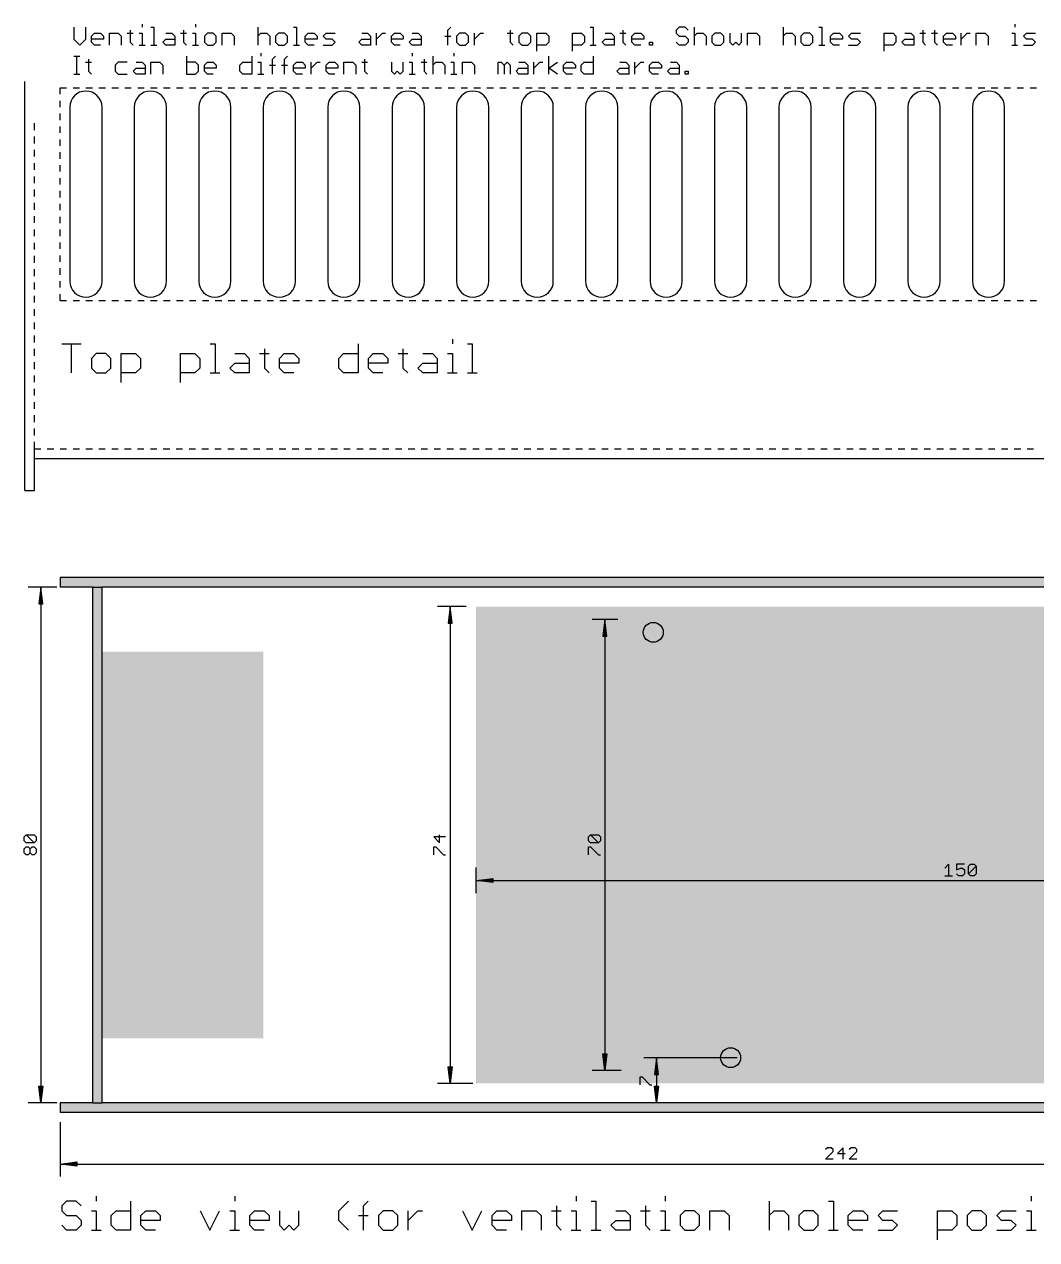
# Model space of a CAD drawing. Extents: x -7 to 596, y -21 to 445.
# Drawn here: x 300.4 to 457.5, y -21.2 to 167.4 of the extents above; entities that cross this region are included whole.
import ezdxf

# ---------------------------------------------------------------- set-up
doc = ezdxf.new("R2010")
doc.units = 0
for name, color, linetype in [('113', 4, 'CONTINUOUS'), ('114', 253, 'CONTINUOUS'), ('115', 82, 'CONTINUOUS'), ('117', 253, 'CONTINUOUS'), ('20', 7, 'CONTINUOUS'), ('47', 2, 'CONTINUOUS')]:
    doc.layers.add(name, color=color, linetype=linetype)

# ---------------------------------------------------------------- blocks, each defined once
blk = doc.blocks.new('RECT')
blk.add_solid([(-0.5, -0.5), (0.5, -0.5), (-0.5, 0.5), (0.5, 0.5)])

msp = doc.modelspace()

# ---------------------------------------------------------------- linework, layer by layer
at = {"layer": '113'}
for p, q in [((308.1143, 166.8881), (308.1143, 165.0389)), ((309.9635, 165.0389), (309.9635, 166.8881)), ((316.8637, 166.4258), (316.8637, 164.5766)), ((318.7052, 167.3504), (318.7052, 166.8881)), ((320.0845, 166.8881), (320.5468, 166.8881)), ((320.5468, 166.8881), (320.5468, 164.1143)), ((325.1507, 166.4258), (325.1507, 164.5766)), ((326.9923, 167.3504), (326.9923, 166.8881)), ((336.6587, 166.8881), (336.6587, 164.1143)), ((342.1834, 166.8881), (342.6457, 166.8881)), ((342.6457, 166.8881), (342.6457, 164.1143)), ((366.1257, 166.4258), (366.588, 166.8881)), ((366.1257, 164.1143), (366.1257, 166.4258)), ((375.794, 166.4258), (375.794, 164.5766)), ((388.2227, 166.8881), (388.685, 166.8881)), ((388.685, 166.8881), (388.685, 164.1143)), ((393.2889, 166.4258), (393.2889, 164.5766)), ((402.0364, 166.8881), (401.5741, 166.4258)), ((401.5741, 166.4258), (401.5741, 165.9635)), ((402.961, 166.8881), (402.0364, 166.8881)), ((403.4233, 166.4258), (402.961, 166.8881)), ((404.3365, 166.8881), (404.3365, 164.1143)), ((418.1483, 166.8881), (418.1483, 164.1143)), ((423.673, 166.8881), (424.1353, 166.8881)), ((424.1353, 166.8881), (424.1353, 164.1143)), ((439.7887, 166.4258), (439.7887, 164.5766)), ((441.6302, 166.4258), (441.6302, 164.5766)), ((454.0608, 167.3504), (454.0608, 166.8881)), ((308.1143, 165.0389), (309.0389, 164.1143)), ((309.0389, 164.1143), (309.9635, 165.0389)), ((310.8767, 165.5012), (311.339, 165.9635)), ((310.8767, 164.5766), (310.8767, 165.5012)), ((312.7258, 165.0389), (310.8767, 165.0389)), ((311.339, 164.1143), (310.8767, 164.5766)), ((311.339, 165.9635), (312.2635, 165.9635)), ((312.2635, 164.1143), (311.339, 164.1143)), ((312.2635, 165.9635), (312.7258, 165.5012)), ((312.7258, 165.5012), (312.7258, 165.0389)), ((313.639, 164.1143), (313.639, 165.9635)), ((313.639, 165.9635), (315.0259, 165.9635)), ((315.0259, 165.9635), (315.4882, 165.5012)), ((315.4882, 165.5012), (315.4882, 164.1143)), ((316.4014, 165.9635), (317.326, 165.9635)), ((316.8637, 164.5766), (317.326, 164.1143)), ((318.243, 165.9635), (318.7052, 165.9635)), ((318.243, 164.1143), (319.1675, 164.1143)), ((318.7052, 165.9635), (318.7052, 164.1143)), ((320.0845, 164.1143), (321.0091, 164.1143)), ((321.9261, 164.5766), (322.3884, 165.0389)), ((322.3884, 164.1143), (321.9261, 164.5766)), ((322.3884, 165.9635), (323.313, 165.9635)), ((322.3884, 165.0389), (323.7753, 165.0389)), ((323.7753, 164.1143), (322.3884, 164.1143)), ((323.313, 165.9635), (323.7753, 165.5012)), ((323.7753, 165.5012), (323.7753, 164.1143)), ((324.6885, 165.9635), (325.613, 165.9635)), ((325.1507, 164.5766), (325.613, 164.1143)), ((326.53, 165.9635), (326.9923, 165.9635)), ((326.53, 164.1143), (327.4546, 164.1143)), ((326.9923, 165.9635), (326.9923, 164.1143)), ((328.8339, 165.9635), (328.3716, 165.5012)), ((328.3716, 165.5012), (328.3716, 164.5766)), ((328.3716, 164.5766), (328.8339, 164.1143)), ((329.7585, 165.9635), (328.8339, 165.9635)), ((328.8339, 164.1143), (329.7585, 164.1143)), ((330.2208, 165.5012), (329.7585, 165.9635)), ((329.7585, 164.1143), (330.2208, 164.5766)), ((330.2208, 164.5766), (330.2208, 165.5012)), ((331.134, 164.1143), (331.134, 165.9635)), ((331.134, 165.9635), (332.5208, 165.9635)), ((332.5208, 165.9635), (332.9831, 165.5012)), ((332.9831, 165.5012), (332.9831, 164.1143)), ((336.6587, 165.5012), (337.121, 165.9635)), ((337.121, 165.9635), (338.0456, 165.9635)), ((338.0456, 165.9635), (338.5079, 165.5012)), ((338.5079, 165.5012), (338.5079, 164.1143)), ((339.8833, 165.9635), (339.421, 165.5012)), ((339.421, 165.5012), (339.421, 164.5766)), ((339.421, 164.5766), (339.8833, 164.1143)), ((340.8079, 165.9635), (339.8833, 165.9635)), ((339.8833, 164.1143), (340.8079, 164.1143)), ((341.2702, 165.5012), (340.8079, 165.9635)), ((340.8079, 164.1143), (341.2702, 164.5766)), ((341.2702, 164.5766), (341.2702, 165.5012)), ((342.1834, 164.1143), (343.108, 164.1143)), ((344.025, 165.5012), (344.4873, 165.9635)), ((344.025, 164.5766), (344.025, 165.5012)), ((345.8741, 165.0389), (344.025, 165.0389)), ((344.4873, 164.1143), (344.025, 164.5766)), ((344.4873, 165.9635), (345.4119, 165.9635)), ((345.4119, 164.1143), (344.4873, 164.1143)), ((345.4119, 165.9635), (345.8741, 165.5012)), ((345.8741, 165.5012), (345.8741, 165.0389)), ((346.7873, 165.5012), (347.2496, 165.9635)), ((347.2496, 165.0389), (346.7873, 165.5012)), ((346.7873, 164.1143), (348.1742, 164.1143)), ((347.2496, 165.9635), (348.6365, 165.9635)), ((348.1742, 165.0389), (347.2496, 165.0389)), ((348.6365, 164.5766), (348.1742, 165.0389)), ((348.1742, 164.1143), (348.6365, 164.5766)), ((352.312, 164.5766), (352.7743, 165.0389)), ((352.7743, 164.1143), (352.312, 164.5766)), ((352.7743, 165.9635), (353.6989, 165.9635)), ((352.7743, 165.0389), (354.1612, 165.0389)), ((354.1612, 164.1143), (352.7743, 164.1143)), ((353.6989, 165.9635), (354.1612, 165.5012)), ((354.1612, 165.5012), (354.1612, 164.1143)), ((355.0744, 164.1143), (355.0744, 165.9635)), ((355.0744, 165.0389), (355.999, 165.9635)), ((355.999, 165.9635), (356.4613, 165.9635)), ((357.3764, 165.5012), (357.8387, 165.9635)), ((357.3764, 164.5766), (357.3764, 165.5012)), ((359.2255, 165.0389), (357.3764, 165.0389)), ((357.8387, 164.1143), (357.3764, 164.5766)), ((357.8387, 165.9635), (358.7633, 165.9635)), ((358.7633, 164.1143), (357.8387, 164.1143)), ((358.7633, 165.9635), (359.2255, 165.5012)), ((359.2255, 165.5012), (359.2255, 165.0389)), ((360.1387, 164.5766), (360.601, 165.0389)), ((360.601, 164.1143), (360.1387, 164.5766)), ((360.601, 165.9635), (361.5256, 165.9635)), ((360.601, 165.0389), (361.9879, 165.0389)), ((361.9879, 164.1143), (360.601, 164.1143)), ((361.5256, 165.9635), (361.9879, 165.5012)), ((361.9879, 165.5012), (361.9879, 164.1143)), ((365.6634, 165.5012), (366.588, 165.5012)), ((367.9673, 165.9635), (367.505, 165.5012)), ((367.505, 165.5012), (367.505, 164.5766)), ((367.505, 164.5766), (367.9673, 164.1143)), ((368.8919, 165.9635), (367.9673, 165.9635)), ((367.9673, 164.1143), (368.8919, 164.1143)), ((369.3542, 165.5012), (368.8919, 165.9635)), ((368.8919, 164.1143), (369.3542, 164.5766)), ((369.3542, 164.5766), (369.3542, 165.5012)), ((370.2674, 164.1143), (370.2674, 165.9635)), ((370.2674, 165.0389), (371.192, 165.9635)), ((371.192, 165.9635), (371.6543, 165.9635)), ((375.3317, 165.9635), (376.2563, 165.9635)), ((375.794, 164.5766), (376.2563, 164.1143)), ((377.6356, 165.9635), (377.1733, 165.5012)), ((377.1733, 165.5012), (377.1733, 164.5766)), ((377.1733, 164.5766), (377.6356, 164.1143)), ((378.5602, 165.9635), (377.6356, 165.9635)), ((377.6356, 164.1143), (378.5602, 164.1143)), ((379.0225, 165.5012), (378.5602, 165.9635)), ((378.5602, 164.1143), (379.0225, 164.5766)), ((379.0225, 164.5766), (379.0225, 165.5012)), ((379.9356, 163.1897), (379.9356, 165.9635)), ((379.9356, 165.9635), (381.3225, 165.9635)), ((381.3225, 164.1143), (379.9356, 164.1143)), ((381.3225, 165.9635), (381.7848, 165.5012)), ((381.7848, 164.5766), (381.3225, 164.1143)), ((381.7848, 165.5012), (381.7848, 164.5766)), ((385.4604, 163.1897), (385.4604, 165.9635)), ((385.4604, 165.9635), (386.8472, 165.9635)), ((386.8472, 164.1143), (385.4604, 164.1143)), ((386.8472, 165.9635), (387.3095, 165.5012)), ((387.3095, 164.5766), (386.8472, 164.1143)), ((387.3095, 165.5012), (387.3095, 164.5766)), ((388.2227, 164.1143), (389.1473, 164.1143)), ((390.0643, 164.5766), (390.5266, 165.0389)), ((390.5266, 164.1143), (390.0643, 164.5766)), ((390.5266, 165.9635), (391.4512, 165.9635)), ((390.5266, 165.0389), (391.9135, 165.0389)), ((391.9135, 164.1143), (390.5266, 164.1143)), ((391.4512, 165.9635), (391.9135, 165.5012)), ((391.9135, 165.5012), (391.9135, 164.1143)), ((392.8266, 165.9635), (393.7512, 165.9635)), ((393.2889, 164.5766), (393.7512, 164.1143)), ((394.6682, 165.5012), (395.1305, 165.9635)), ((394.6682, 164.5766), (394.6682, 165.5012)), ((396.5174, 165.0389), (394.6682, 165.0389)), ((395.1305, 164.1143), (394.6682, 164.5766)), ((395.1305, 165.9635), (396.0551, 165.9635)), ((396.0551, 164.1143), (395.1305, 164.1143)), ((396.0551, 165.9635), (396.5174, 165.5012)), ((396.5174, 165.5012), (396.5174, 165.0389)), ((397.4306, 164.1143), (397.4306, 164.5766)), ((397.4306, 164.5766), (397.8929, 164.5766)), ((397.8929, 164.1143), (397.4306, 164.1143)), ((397.8929, 164.5766), (397.8929, 164.1143)), ((401.5741, 165.9635), (402.0364, 165.5012)), ((402.0364, 164.1143), (401.5741, 164.5766)), ((402.0364, 165.5012), (402.961, 165.5012)), ((402.961, 164.1143), (402.0364, 164.1143)), ((402.961, 165.5012), (403.4233, 165.0389)), ((403.4233, 164.5766), (402.961, 164.1143)), ((403.4233, 165.0389), (403.4233, 164.5766)), ((404.3365, 165.5012), (404.7988, 165.9635)), ((404.7988, 165.9635), (405.7234, 165.9635)), ((405.7234, 165.9635), (406.1857, 165.5012)), ((406.1857, 165.5012), (406.1857, 164.1143)), ((407.5611, 165.9635), (407.0988, 165.5012)), ((407.0988, 165.5012), (407.0988, 164.5766)), ((407.0988, 164.5766), (407.5611, 164.1143)), ((408.4857, 165.9635), (407.5611, 165.9635)), ((407.5611, 164.1143), (408.4857, 164.1143)), ((408.948, 165.5012), (408.4857, 165.9635)), ((408.4857, 164.1143), (408.948, 164.5766)), ((408.948, 164.5766), (408.948, 165.5012)), ((409.8612, 165.9635), (409.8612, 164.5766)), ((409.8612, 164.5766), (410.3235, 164.1143)), ((410.3235, 164.1143), (410.7858, 164.5766)), ((410.7858, 164.5766), (411.2481, 164.1143)), ((411.2481, 164.1143), (411.7104, 164.5766)), ((411.7104, 164.5766), (411.7104, 165.9635)), ((412.6236, 164.1143), (412.6236, 165.9635)), ((412.6236, 165.9635), (414.0104, 165.9635)), ((414.0104, 165.9635), (414.4727, 165.5012)), ((414.4727, 165.5012), (414.4727, 164.1143)), ((418.1483, 165.5012), (418.6106, 165.9635)), ((418.6106, 165.9635), (419.5352, 165.9635)), ((419.5352, 165.9635), (419.9974, 165.5012)), ((419.9974, 165.5012), (419.9974, 164.1143)), ((421.3729, 165.9635), (420.9106, 165.5012)), ((420.9106, 165.5012), (420.9106, 164.5766)), ((420.9106, 164.5766), (421.3729, 164.1143)), ((422.2975, 165.9635), (421.3729, 165.9635)), ((421.3729, 164.1143), (422.2975, 164.1143)), ((422.7598, 165.5012), (422.2975, 165.9635)), ((422.2975, 164.1143), (422.7598, 164.5766)), ((422.7598, 164.5766), (422.7598, 165.5012)), ((423.673, 164.1143), (424.5976, 164.1143)), ((425.5146, 165.5012), (425.9769, 165.9635)), ((425.5146, 164.5766), (425.5146, 165.5012)), ((427.3637, 165.0389), (425.5146, 165.0389)), ((425.9769, 164.1143), (425.5146, 164.5766)), ((425.9769, 165.9635), (426.9014, 165.9635)), ((426.9014, 164.1143), (425.9769, 164.1143)), ((426.9014, 165.9635), (427.3637, 165.5012)), ((427.3637, 165.5012), (427.3637, 165.0389)), ((428.2769, 165.5012), (428.7392, 165.9635)), ((428.7392, 165.0389), (428.2769, 165.5012)), ((428.2769, 164.1143), (429.6638, 164.1143)), ((428.7392, 165.9635), (430.1261, 165.9635)), ((429.6638, 165.0389), (428.7392, 165.0389)), ((430.1261, 164.5766), (429.6638, 165.0389)), ((429.6638, 164.1143), (430.1261, 164.5766)), ((433.8016, 163.1897), (433.8016, 165.9635)), ((433.8016, 165.9635), (435.1885, 165.9635)), ((435.1885, 164.1143), (433.8016, 164.1143)), ((435.1885, 165.9635), (435.6508, 165.5012)), ((435.6508, 164.5766), (435.1885, 164.1143)), ((435.6508, 165.5012), (435.6508, 164.5766)), ((436.564, 164.5766), (437.0263, 165.0389)), ((437.0263, 164.1143), (436.564, 164.5766)), ((437.0263, 165.9635), (437.9509, 165.9635)), ((437.0263, 165.0389), (438.4132, 165.0389)), ((438.4132, 164.1143), (437.0263, 164.1143)), ((437.9509, 165.9635), (438.4132, 165.5012)), ((438.4132, 165.5012), (438.4132, 164.1143)), ((439.3264, 165.9635), (440.2509, 165.9635)), ((439.7887, 164.5766), (440.2509, 164.1143)), ((441.1679, 165.9635), (442.0925, 165.9635)), ((441.6302, 164.5766), (442.0925, 164.1143)), ((443.0095, 165.5012), (443.4718, 165.9635)), ((443.0095, 164.5766), (443.0095, 165.5012)), ((444.8587, 165.0389), (443.0095, 165.0389)), ((443.4718, 164.1143), (443.0095, 164.5766)), ((443.4718, 165.9635), (444.3964, 165.9635)), ((444.3964, 164.1143), (443.4718, 164.1143)), ((444.3964, 165.9635), (444.8587, 165.5012)), ((444.8587, 165.5012), (444.8587, 165.0389)), ((445.7719, 164.1143), (445.7719, 165.9635)), ((445.7719, 165.0389), (446.6964, 165.9635)), ((446.6964, 165.9635), (447.1587, 165.9635)), ((448.0738, 164.1143), (448.0738, 165.9635)), ((448.0738, 165.9635), (449.4607, 165.9635)), ((449.4607, 165.9635), (449.923, 165.5012)), ((449.923, 165.5012), (449.923, 164.1143)), ((453.5985, 165.9635), (454.0608, 165.9635)), ((453.5985, 164.1143), (454.5231, 164.1143)), ((454.0608, 165.9635), (454.0608, 164.1143)), ((455.4401, 165.5012), (455.9024, 165.9635)), ((455.9024, 165.0389), (455.4401, 165.5012)), ((455.4401, 164.1143), (456.827, 164.1143)), ((455.9024, 165.9635), (457.2893, 165.9635)), ((456.827, 165.0389), (455.9024, 165.0389)), ((457.2893, 164.5766), (456.827, 165.0389)), ((456.827, 164.1143), (457.2893, 164.5766)), ((308.1143, 162.3881), (309.0389, 162.3881)), ((308.5766, 159.6143), (308.5766, 162.3881)), ((325.6092, 162.3881), (325.6092, 159.6143)), ((335.7455, 162.3881), (335.7455, 159.6143)), ((337.121, 162.8504), (337.121, 162.3881)), ((338.9625, 161.9258), (339.4248, 162.3881)), ((340.8041, 161.9258), (341.2664, 162.3881)), ((360.601, 162.8504), (360.601, 162.3881)), ((363.8219, 162.3881), (363.8219, 159.6143)), ((367.0465, 162.8504), (367.0465, 162.3881)), ((381.7772, 159.6143), (381.7772, 162.3881)), ((388.6907, 162.3881), (388.6907, 159.6143)), ((309.9559, 161.4635), (310.8805, 161.4635)), ((310.4182, 161.9258), (310.4182, 160.0766)), ((315.0221, 161.4635), (314.5598, 161.0012)), ((314.5598, 161.0012), (314.5598, 160.0766)), ((316.409, 161.4635), (315.0221, 161.4635)), ((317.3222, 160.0766), (317.7845, 160.5389)), ((317.7845, 161.4635), (318.709, 161.4635)), ((317.7845, 160.5389), (319.1713, 160.5389)), ((318.709, 161.4635), (319.1713, 161.0012)), ((319.1713, 161.0012), (319.1713, 159.6143)), ((320.0845, 159.6143), (320.0845, 161.4635)), ((320.0845, 161.4635), (321.4714, 161.4635)), ((321.4714, 161.4635), (321.9337, 161.0012)), ((321.9337, 161.0012), (321.9337, 159.6143)), ((326.9961, 161.4635), (325.6092, 161.4635)), ((327.4584, 161.0012), (326.9961, 161.4635)), ((327.4584, 160.0766), (327.4584, 161.0012)), ((328.3716, 161.0012), (328.8339, 161.4635)), ((328.3716, 160.0766), (328.3716, 161.0012)), ((330.2208, 160.5389), (328.3716, 160.5389)), ((328.8339, 161.4635), (329.7585, 161.4635)), ((329.7585, 161.4635), (330.2208, 161.0012)), ((330.2208, 161.0012), (330.2208, 160.5389)), ((333.8963, 161.0012), (334.3586, 161.4635)), ((333.8963, 160.0766), (333.8963, 161.0012)), ((334.3586, 161.4635), (335.7455, 161.4635)), ((336.6587, 161.4635), (337.121, 161.4635)), ((337.121, 161.4635), (337.121, 159.6143)), ((338.5002, 161.0012), (339.4248, 161.0012)), ((338.9625, 159.6143), (338.9625, 161.9258)), ((340.3418, 161.0012), (341.2664, 161.0012)), ((340.8041, 159.6143), (340.8041, 161.9258)), ((342.1834, 161.0012), (342.6457, 161.4635)), ((342.1834, 160.0766), (342.1834, 161.0012)), ((344.0326, 160.5389), (342.1834, 160.5389)), ((342.6457, 161.4635), (343.5703, 161.4635)), ((343.5703, 161.4635), (344.0326, 161.0012)), ((344.0326, 161.0012), (344.0326, 160.5389)), ((344.9458, 159.6143), (344.9458, 161.4635)), ((344.9458, 160.5389), (345.8703, 161.4635)), ((345.8703, 161.4635), (346.3326, 161.4635)), ((347.2477, 161.0012), (347.71, 161.4635)), ((347.2477, 160.0766), (347.2477, 161.0012)), ((349.0969, 160.5389), (347.2477, 160.5389)), ((347.71, 161.4635), (348.6346, 161.4635)), ((348.6346, 161.4635), (349.0969, 161.0012)), ((349.0969, 161.0012), (349.0969, 160.5389)), ((350.0101, 159.6143), (350.0101, 161.4635)), ((350.0101, 161.4635), (351.397, 161.4635)), ((351.397, 161.4635), (351.8593, 161.0012)), ((351.8593, 161.0012), (351.8593, 159.6143)), ((352.7724, 161.4635), (353.697, 161.4635)), ((353.2347, 161.9258), (353.2347, 160.0766)), ((357.3764, 161.4635), (357.3764, 160.0766)), ((359.2255, 160.0766), (359.2255, 161.4635)), ((360.1387, 161.4635), (360.601, 161.4635)), ((360.601, 161.4635), (360.601, 159.6143)), ((361.9803, 161.4635), (362.9049, 161.4635)), ((362.4426, 161.9258), (362.4426, 160.0766)), ((363.8219, 161.0012), (364.2842, 161.4635)), ((364.2842, 161.4635), (365.2088, 161.4635)), ((365.2088, 161.4635), (365.6711, 161.0012)), ((365.6711, 161.0012), (365.6711, 159.6143)), ((366.5842, 161.4635), (367.0465, 161.4635)), ((367.0465, 161.4635), (367.0465, 159.6143)), ((368.4258, 159.6143), (368.4258, 161.4635)), ((368.4258, 161.4635), (369.8127, 161.4635)), ((369.8127, 161.4635), (370.275, 161.0012)), ((370.275, 161.0012), (370.275, 159.6143)), ((373.9505, 159.6143), (373.9505, 161.4635)), ((373.9505, 161.4635), (374.4128, 161.4635)), ((374.4128, 161.4635), (374.8751, 161.0012)), ((374.8751, 161.0012), (375.3374, 161.4635)), ((374.8751, 161.0012), (374.8751, 159.6143)), ((375.3374, 161.4635), (375.7997, 161.0012)), ((375.7997, 161.0012), (375.7997, 159.6143)), ((376.7129, 160.0766), (377.1752, 160.5389)), ((377.1752, 161.4635), (378.0998, 161.4635)), ((377.1752, 160.5389), (378.5621, 160.5389)), ((378.0998, 161.4635), (378.5621, 161.0012)), ((378.5621, 161.0012), (378.5621, 159.6143)), ((379.4752, 159.6143), (379.4752, 161.4635)), ((379.4752, 160.5389), (380.3998, 161.4635)), ((380.3998, 161.4635), (380.8621, 161.4635)), ((381.7772, 160.5389), (383.1641, 161.4635)), ((383.1641, 159.6143), (381.7772, 160.5389)), ((384.0792, 161.0012), (384.5415, 161.4635)), ((384.0792, 160.0766), (384.0792, 161.0012)), ((385.9284, 160.5389), (384.0792, 160.5389)), ((384.5415, 161.4635), (385.4661, 161.4635)), ((385.4661, 161.4635), (385.9284, 161.0012)), ((385.9284, 161.0012), (385.9284, 160.5389)), ((386.8415, 161.0012), (387.3038, 161.4635)), ((386.8415, 160.0766), (386.8415, 161.0012)), ((387.3038, 161.4635), (388.6907, 161.4635)), ((392.3663, 160.0766), (392.8285, 160.5389)), ((392.8285, 161.4635), (393.7531, 161.4635)), ((392.8285, 160.5389), (394.2154, 160.5389)), ((393.7531, 161.4635), (394.2154, 161.0012)), ((394.2154, 161.0012), (394.2154, 159.6143)), ((395.1286, 159.6143), (395.1286, 161.4635)), ((395.1286, 160.5389), (396.0532, 161.4635)), ((396.0532, 161.4635), (396.5155, 161.4635)), ((397.4306, 161.0012), (397.8929, 161.4635)), ((397.4306, 160.0766), (397.4306, 161.0012)), ((399.2798, 160.5389), (397.4306, 160.5389)), ((397.8929, 161.4635), (398.8175, 161.4635)), ((398.8175, 161.4635), (399.2798, 161.0012)), ((399.2798, 161.0012), (399.2798, 160.5389)), ((400.1929, 160.0766), (400.6552, 160.5389)), ((400.6552, 161.4635), (401.5798, 161.4635)), ((400.6552, 160.5389), (402.0421, 160.5389)), ((401.5798, 161.4635), (402.0421, 161.0012)), ((402.0421, 161.0012), (402.0421, 159.6143)), ((308.1143, 159.6143), (309.0389, 159.6143)), ((310.4182, 160.0766), (310.8805, 159.6143)), ((314.5598, 160.0766), (315.0221, 159.6143)), ((315.0221, 159.6143), (316.409, 159.6143)), ((317.7845, 159.6143), (317.3222, 160.0766)), ((319.1713, 159.6143), (317.7845, 159.6143)), ((325.6092, 159.6143), (326.9961, 159.6143)), ((326.9961, 159.6143), (327.4584, 160.0766)), ((328.8339, 159.6143), (328.3716, 160.0766)), ((329.7585, 159.6143), (328.8339, 159.6143)), ((334.3586, 159.6143), (333.8963, 160.0766)), ((335.7455, 159.6143), (334.3586, 159.6143)), ((336.6587, 159.6143), (337.5833, 159.6143)), ((342.6457, 159.6143), (342.1834, 160.0766)), ((343.5703, 159.6143), (342.6457, 159.6143)), ((347.71, 159.6143), (347.2477, 160.0766)), ((348.6346, 159.6143), (347.71, 159.6143)), ((353.2347, 160.0766), (353.697, 159.6143)), ((357.3764, 160.0766), (357.8387, 159.6143)), ((357.8387, 159.6143), (358.301, 160.0766)), ((358.301, 160.0766), (358.7633, 159.6143)), ((358.7633, 159.6143), (359.2255, 160.0766)), ((360.1387, 159.6143), (361.0633, 159.6143)), ((362.4426, 160.0766), (362.9049, 159.6143)), ((366.5842, 159.6143), (367.5088, 159.6143)), ((377.1752, 159.6143), (376.7129, 160.0766)), ((378.5621, 159.6143), (377.1752, 159.6143)), ((384.5415, 159.6143), (384.0792, 160.0766)), ((385.4661, 159.6143), (384.5415, 159.6143)), ((387.3038, 159.6143), (386.8415, 160.0766)), ((388.6907, 159.6143), (387.3038, 159.6143)), ((392.8285, 159.6143), (392.3663, 160.0766)), ((394.2154, 159.6143), (392.8285, 159.6143)), ((397.8929, 159.6143), (397.4306, 160.0766)), ((398.8175, 159.6143), (397.8929, 159.6143)), ((400.6552, 159.6143), (400.1929, 160.0766)), ((402.0421, 159.6143), (400.6552, 159.6143)), ((402.9553, 159.6143), (402.9553, 160.0766)), ((402.9553, 160.0766), (403.4176, 160.0766)), ((403.4176, 159.6143), (402.9553, 159.6143)), ((403.4176, 160.0766), (403.4176, 159.6143)), ((306, 156.5), (306, 157.5)), ((306, 157.5), (307.0059, 157.5)), ((308.0059, 157.5), (309.0118, 157.5)), ((310.0118, 157.5), (311.0176, 157.5)), ((312.0176, 157.5), (313.0235, 157.5)), ((314.0235, 157.5), (315.0294, 157.5)), ((316.0294, 157.5), (317.0353, 157.5)), ((318.0353, 157.5), (319.0412, 157.5)), ((320.0412, 157.5), (321.0471, 157.5)), ((322.0471, 157.5), (323.0529, 157.5)), ((324.0529, 157.5), (325.0588, 157.5)), ((326.0588, 157.5), (327.0647, 157.5)), ((328.0647, 157.5), (329.0706, 157.5)), ((330.0706, 157.5), (331.0765, 157.5)), ((332.0765, 157.5), (333.0824, 157.5)), ((334.0824, 157.5), (335.0882, 157.5)), ((336.0882, 157.5), (337.0941, 157.5)), ((338.0941, 157.5), (339.1, 157.5)), ((340.1, 157.5), (341.1059, 157.5)), ((342.1059, 157.5), (343.1118, 157.5)), ((344.1118, 157.5), (345.1176, 157.5)), ((346.1176, 157.5), (347.1235, 157.5)), ((348.1235, 157.5), (349.1294, 157.5)), ((350.1294, 157.5), (351.1353, 157.5)), ((352.1353, 157.5), (353.1412, 157.5)), ((354.1412, 157.5), (355.1471, 157.5)), ((356.1471, 157.5), (357.1529, 157.5)), ((358.1529, 157.5), (359.1588, 157.5)), ((360.1588, 157.5), (361.1647, 157.5)), ((362.1647, 157.5), (363.1706, 157.5)), ((364.1706, 157.5), (365.1765, 157.5)), ((366.1765, 157.5), (367.1824, 157.5)), ((368.1824, 157.5), (369.1882, 157.5)), ((370.1882, 157.5), (371.1941, 157.5)), ((372.1941, 157.5), (373.2, 157.5)), ((374.2, 157.5), (375.2059, 157.5)), ((376.2059, 157.5), (377.2118, 157.5)), ((378.2118, 157.5), (379.2176, 157.5)), ((380.2176, 157.5), (381.2235, 157.5)), ((382.2235, 157.5), (383.2294, 157.5)), ((384.2294, 157.5), (385.2353, 157.5)), ((386.2353, 157.5), (387.2412, 157.5)), ((388.2412, 157.5), (389.2471, 157.5)), ((390.2471, 157.5), (391.2529, 157.5)), ((392.2529, 157.5), (393.2588, 157.5)), ((394.2588, 157.5), (395.2647, 157.5)), ((396.2647, 157.5), (397.2706, 157.5)), ((398.2706, 157.5), (399.2765, 157.5)), ((400.2765, 157.5), (401.2824, 157.5)), ((402.2824, 157.5), (403.2882, 157.5)), ((404.2882, 157.5), (405.2941, 157.5)), ((406.2941, 157.5), (407.3, 157.5)), ((408.3, 157.5), (409.3059, 157.5)), ((410.3059, 157.5), (411.3118, 157.5)), ((412.3118, 157.5), (413.3176, 157.5)), ((414.3176, 157.5), (415.3235, 157.5)), ((416.3235, 157.5), (417.3294, 157.5)), ((418.3294, 157.5), (419.3353, 157.5)), ((420.3353, 157.5), (421.3412, 157.5)), ((422.3412, 157.5), (423.3471, 157.5)), ((424.3471, 157.5), (425.3529, 157.5)), ((426.3529, 157.5), (427.3588, 157.5)), ((428.3588, 157.5), (429.3647, 157.5)), ((430.3647, 157.5), (431.3706, 157.5)), ((432.3706, 157.5), (433.3765, 157.5)), ((434.3765, 157.5), (435.3824, 157.5)), ((436.3824, 157.5), (437.3882, 157.5)), ((438.3882, 157.5), (439.3941, 157.5)), ((440.3941, 157.5), (441.4, 157.5)), ((442.4, 157.5), (443.4059, 157.5)), ((444.4059, 157.5), (445.4118, 157.5)), ((446.4118, 157.5), (447.4176, 157.5)), ((448.4176, 157.5), (449.4235, 157.5)), ((450.4235, 157.5), (451.4294, 157.5)), ((452.4294, 157.5), (453.4353, 157.5)), ((454.4353, 157.5), (455.4412, 157.5)), ((456.4412, 157.5), (457.4471, 157.5)), ((306, 154.5), (306, 155.5)), ((306, 152.5), (306, 153.5)), ((307.5, 154.5), (307.5, 127.5)), ((312.5, 127.5), (312.5, 154.5)), ((317.5, 154.5), (317.5, 127.5)), ((322.5, 127.5), (322.5, 154.5)), ((327.5, 154.5), (327.5, 127.5)), ((332.5, 127.5), (332.5, 154.5)), ((337.5, 154.5), (337.5, 127.5)), ((342.5, 127.5), (342.5, 154.5)), ((347.5, 154.5), (347.5, 127.5)), ((352.5, 127.5), (352.5, 154.5)), ((357.5, 154.5), (357.5, 127.5)), ((362.5, 127.5), (362.5, 154.5)), ((367.5, 154.5), (367.5, 127.5)), ((372.5, 127.5), (372.5, 154.5)), ((377.5, 154.5), (377.5, 127.5)), ((382.5, 127.5), (382.5, 154.5)), ((387.5, 154.5), (387.5, 127.5)), ((392.5, 127.5), (392.5, 154.5)), ((397.5, 154.5), (397.5, 127.5)), ((402.5, 127.5), (402.5, 154.5)), ((407.5, 154.5), (407.5, 127.5)), ((412.5, 127.5), (412.5, 154.5)), ((417.5, 154.5), (417.5, 127.5)), ((422.5, 127.5), (422.5, 154.5)), ((427.5, 154.5), (427.5, 127.5)), ((432.5, 127.5), (432.5, 154.5)), ((437.5, 154.5), (437.5, 127.5)), ((442.5, 127.5), (442.5, 154.5)), ((447.5, 154.5), (447.5, 127.5)), ((452.5, 127.5), (452.5, 154.5)), ((306, 150.5), (306, 151.5)), ((306, 148.5), (306, 149.5)), ((306, 146.5), (306, 147.5)), ((306, 144.5), (306, 145.5)), ((306, 142.5), (306, 143.5)), ((306, 140.5), (306, 141.5)), ((306, 138.5), (306, 139.5)), ((306, 136.5), (306, 137.5)), ((306, 134.5), (306, 135.5)), ((306, 132.5), (306, 133.5)), ((306, 130.5), (306, 131.5)), ((306, 128.5), (306, 129.5)), ((306, 126.5), (306, 127.5)), ((306, 124.5), (306, 125.5)), ((306, 124.5), (307.0059, 124.5)), ((308.0059, 124.5), (309.0118, 124.5)), ((310.0118, 124.5), (311.0176, 124.5)), ((312.0176, 124.5), (313.0235, 124.5)), ((314.0235, 124.5), (315.0294, 124.5)), ((316.0294, 124.5), (317.0353, 124.5)), ((318.0353, 124.5), (319.0412, 124.5)), ((320.0412, 124.5), (321.0471, 124.5)), ((322.0471, 124.5), (323.0529, 124.5)), ((324.0529, 124.5), (325.0588, 124.5)), ((326.0588, 124.5), (327.0647, 124.5)), ((328.0647, 124.5), (329.0706, 124.5)), ((330.0706, 124.5), (331.0765, 124.5)), ((332.0765, 124.5), (333.0824, 124.5)), ((334.0824, 124.5), (335.0882, 124.5)), ((336.0882, 124.5), (337.0941, 124.5)), ((338.0941, 124.5), (339.1, 124.5)), ((340.1, 124.5), (341.1059, 124.5)), ((342.1059, 124.5), (343.1118, 124.5)), ((344.1118, 124.5), (345.1176, 124.5)), ((346.1176, 124.5), (347.1235, 124.5)), ((348.1235, 124.5), (349.1294, 124.5)), ((350.1294, 124.5), (351.1353, 124.5)), ((352.1353, 124.5), (353.1412, 124.5)), ((354.1412, 124.5), (355.1471, 124.5)), ((356.1471, 124.5), (357.1529, 124.5)), ((358.1529, 124.5), (359.1588, 124.5)), ((360.1588, 124.5), (361.1647, 124.5)), ((362.1647, 124.5), (363.1706, 124.5)), ((364.1706, 124.5), (365.1765, 124.5)), ((366.1765, 124.5), (367.1824, 124.5)), ((368.1824, 124.5), (369.1882, 124.5)), ((370.1882, 124.5), (371.1941, 124.5)), ((372.1941, 124.5), (373.2, 124.5)), ((374.2, 124.5), (375.2059, 124.5)), ((376.2059, 124.5), (377.2118, 124.5)), ((378.2118, 124.5), (379.2176, 124.5)), ((380.2176, 124.5), (381.2235, 124.5)), ((382.2235, 124.5), (383.2294, 124.5)), ((384.2294, 124.5), (385.2353, 124.5)), ((386.2353, 124.5), (387.2412, 124.5)), ((388.2412, 124.5), (389.2471, 124.5)), ((390.2471, 124.5), (391.2529, 124.5)), ((392.2529, 124.5), (393.2588, 124.5)), ((394.2588, 124.5), (395.2647, 124.5)), ((396.2647, 124.5), (397.2706, 124.5)), ((398.2706, 124.5), (399.2765, 124.5)), ((400.2765, 124.5), (401.2824, 124.5)), ((402.2824, 124.5), (403.2882, 124.5)), ((404.2882, 124.5), (405.2941, 124.5)), ((406.2941, 124.5), (407.3, 124.5)), ((408.3, 124.5), (409.3059, 124.5)), ((410.3059, 124.5), (411.3118, 124.5)), ((412.3118, 124.5), (413.3176, 124.5)), ((414.3176, 124.5), (415.3235, 124.5)), ((416.3235, 124.5), (417.3294, 124.5)), ((418.3294, 124.5), (419.3353, 124.5)), ((420.3353, 124.5), (421.3412, 124.5)), ((422.3412, 124.5), (423.3471, 124.5)), ((424.3471, 124.5), (425.3529, 124.5)), ((426.3529, 124.5), (427.3588, 124.5)), ((428.3588, 124.5), (429.3647, 124.5)), ((430.3647, 124.5), (431.3706, 124.5)), ((432.3706, 124.5), (433.3765, 124.5)), ((434.3765, 124.5), (435.3824, 124.5)), ((436.3824, 124.5), (437.3882, 124.5)), ((438.3882, 124.5), (439.3941, 124.5)), ((440.3941, 124.5), (441.4, 124.5)), ((442.4, 124.5), (443.4059, 124.5)), ((444.4059, 124.5), (445.4118, 124.5)), ((446.4118, 124.5), (447.4176, 124.5)), ((448.4176, 124.5), (449.4235, 124.5)), ((450.4235, 124.5), (451.4294, 124.5)), ((452.4294, 124.5), (453.4353, 124.5)), ((454.4353, 124.5), (455.4412, 124.5)), ((456.4412, 124.5), (457.4471, 124.5))]:
    msp.add_line(p, q, dxfattribs=at)
for centre, start, end in [((310, 154.5), 90, 180), ((310, 154.5), 0, 90), ((320, 154.5), 90, 180), ((320, 154.5), 0, 90), ((330, 154.5), 90, 180), ((330, 154.5), 0, 90), ((340, 154.5), 90, 180), ((340, 154.5), 0, 90), ((350, 154.5), 90, 180), ((350, 154.5), 0, 90), ((360, 154.5), 90, 180), ((360, 154.5), 0, 90), ((370, 154.5), 90, 180), ((370, 154.5), 0, 90), ((380, 154.5), 90, 180), ((380, 154.5), 0, 90), ((390, 154.5), 90, 180), ((390, 154.5), 0, 90), ((400, 154.5), 90, 180), ((400, 154.5), 0, 90), ((410, 154.5), 90, 180), ((410, 154.5), 0, 90), ((420, 154.5), 90, 180), ((420, 154.5), 0, 90), ((430, 154.5), 90, 180), ((430, 154.5), 0, 90), ((440, 154.5), 90, 180), ((440, 154.5), 0, 90), ((450, 154.5), 90, 180), ((450, 154.5), 0, 90), ((310, 127.5), 180, 270), ((310, 127.5), 270, 0), ((320, 127.5), 180, 270), ((320, 127.5), 270, 0), ((330, 127.5), 180, 270), ((330, 127.5), 270, 0), ((340, 127.5), 180, 270), ((340, 127.5), 270, 0), ((350, 127.5), 180, 270), ((350, 127.5), 270, 0), ((360, 127.5), 180, 270), ((360, 127.5), 270, 0), ((370, 127.5), 180, 270), ((370, 127.5), 270, 0), ((380, 127.5), 180, 270), ((380, 127.5), 270, 0), ((390, 127.5), 180, 270), ((390, 127.5), 270, 0), ((400, 127.5), 180, 270), ((400, 127.5), 270, 0), ((410, 127.5), 180, 270), ((410, 127.5), 270, 0), ((420, 127.5), 180, 270), ((420, 127.5), 270, 0), ((430, 127.5), 180, 270), ((430, 127.5), 270, 0), ((440, 127.5), 180, 270), ((440, 127.5), 270, 0), ((450, 127.5), 180, 270), ((450, 127.5), 270, 0)]:
    msp.add_arc(centre, 2.5, start, end, dxfattribs=at)
at = {"layer": '115'}
for centre in [(398, 73), (410, 7)]:
    msp.add_circle(centre, 1.55, dxfattribs=at)
at = {"layer": '20'}
for p, q in [((300.5, 95), (300.5, 158.5)), ((302, 150.94), (302, 152)), ((302, 148.88), (302, 149.94)), ((302, 146.82), (302, 147.88)), ((302, 144.76), (302, 145.82)), ((302, 142.7), (302, 143.76)), ((302, 140.64), (302, 141.7)), ((302, 138.58), (302, 139.64)), ((302, 136.52), (302, 137.58)), ((302, 134.46), (302, 135.52)), ((302, 132.4), (302, 133.46)), ((302, 130.34), (302, 131.4)), ((302, 128.28), (302, 129.34)), ((302, 126.22), (302, 127.28)), ((302, 124.16), (302, 125.22)), ((302, 122.1), (302, 123.16)), ((302, 120.04), (302, 121.1)), ((302, 117.98), (302, 119.04)), ((302, 115.92), (302, 116.98)), ((302, 113.86), (302, 114.92)), ((302, 111.8), (302, 112.86)), ((302, 109.74), (302, 110.8)), ((302, 107.68), (302, 108.74)), ((302, 105.62), (302, 106.68)), ((302, 103.56), (302, 104.62)), ((302, 101.5), (302, 102.56)), ((302, 101.5), (303, 101.5)), ((302, 100), (302, 101.5)), ((302, 95), (302, 100)), ((302, 100), (589, 100)), ((304, 101.5), (305, 101.5)), ((306, 101.5), (307, 101.5)), ((308, 101.5), (309, 101.5)), ((310, 101.5), (311, 101.5)), ((312, 101.5), (313, 101.5)), ((314, 101.5), (315, 101.5)), ((316, 101.5), (317, 101.5)), ((318, 101.5), (319, 101.5)), ((320, 101.5), (321, 101.5)), ((322, 101.5), (323, 101.5)), ((324, 101.5), (325, 101.5)), ((326, 101.5), (327, 101.5)), ((328, 101.5), (329, 101.5)), ((330, 101.5), (331, 101.5)), ((332, 101.5), (333, 101.5)), ((334, 101.5), (335, 101.5)), ((336, 101.5), (337, 101.5)), ((338, 101.5), (339, 101.5)), ((340, 101.5), (341, 101.5)), ((342, 101.5), (343, 101.5)), ((344, 101.5), (345, 101.5)), ((346, 101.5), (347, 101.5)), ((348, 101.5), (349, 101.5)), ((350, 101.5), (351, 101.5)), ((352, 101.5), (353, 101.5)), ((354, 101.5), (355, 101.5)), ((356, 101.5), (357, 101.5)), ((358, 101.5), (359, 101.5)), ((360, 101.5), (361, 101.5)), ((362, 101.5), (363, 101.5)), ((364, 101.5), (365, 101.5)), ((366, 101.5), (367, 101.5)), ((368, 101.5), (369, 101.5)), ((370, 101.5), (371, 101.5)), ((372, 101.5), (373, 101.5)), ((374, 101.5), (375, 101.5)), ((376, 101.5), (377, 101.5)), ((378, 101.5), (379, 101.5)), ((380, 101.5), (381, 101.5)), ((382, 101.5), (383, 101.5)), ((384, 101.5), (385, 101.5)), ((386, 101.5), (387, 101.5)), ((388, 101.5), (389, 101.5)), ((390, 101.5), (391, 101.5)), ((392, 101.5), (393, 101.5)), ((394, 101.5), (395, 101.5)), ((396, 101.5), (397, 101.5)), ((398, 101.5), (399, 101.5)), ((400, 101.5), (401, 101.5)), ((402, 101.5), (403, 101.5)), ((404, 101.5), (405, 101.5)), ((406, 101.5), (407, 101.5)), ((408, 101.5), (409, 101.5)), ((410, 101.5), (411, 101.5)), ((412, 101.5), (413, 101.5)), ((414, 101.5), (415, 101.5)), ((416, 101.5), (417, 101.5)), ((418, 101.5), (419, 101.5)), ((420, 101.5), (421, 101.5)), ((422, 101.5), (423, 101.5)), ((424, 101.5), (425, 101.5)), ((426, 101.5), (427, 101.5)), ((428, 101.5), (429, 101.5)), ((430, 101.5), (431, 101.5)), ((432, 101.5), (433, 101.5)), ((434, 101.5), (435, 101.5)), ((436, 101.5), (437, 101.5)), ((438, 101.5), (439, 101.5)), ((440, 101.5), (441, 101.5)), ((442, 101.5), (443, 101.5)), ((444, 101.5), (445, 101.5)), ((446, 101.5), (447, 101.5)), ((448, 101.5), (449, 101.5)), ((450, 101.5), (451, 101.5)), ((452, 101.5), (453, 101.5)), ((454, 101.5), (455, 101.5)), ((456, 101.5), (457, 101.5)), ((300.5, 95), (302, 95)), ((306, 81.5), (306, 80)), ((488, 81.5), (306, 81.5)), ((311, 80), (306, 80)), ((311, 80), (311, 0)), ((311, 80), (312.5, 80)), ((312.5, 0), (312.5, 80)), ((488, 80), (312.5, 80)), ((311, 0), (306, 0)), ((306, 0), (306, -1.5)), ((311, 0), (312.5, 0)), ((488, 0), (312.5, 0)), ((488, -1.5), (306, -1.5))]:
    msp.add_line(p, q, dxfattribs=at)
at = {"layer": '47'}
for p, q in [((306.254, 117.7498), (309.2512, 117.7498)), ((307.7526, 113.254), (307.7526, 117.7498)), ((329.2737, 117.7498), (330.023, 117.7498)), ((330.023, 117.7498), (330.023, 113.254)), ((337.6962, 117.0005), (337.6962, 114.0033)), ((352.2213, 117.7498), (352.2213, 113.254)), ((359.1812, 117.0005), (359.1812, 114.0033)), ((366.8544, 118.4991), (366.8544, 117.7498)), ((369.1744, 117.7498), (369.9237, 117.7498)), ((369.9237, 117.7498), (369.9237, 113.254)), ((311.6072, 116.2512), (310.8579, 115.5019)), ((310.8579, 115.5019), (310.8579, 114.0033)), ((313.1059, 116.2512), (311.6072, 116.2512)), ((313.8552, 115.5019), (313.1059, 116.2512)), ((313.8552, 114.0033), (313.8552, 115.5019)), ((315.4619, 111.7554), (315.4619, 116.2512)), ((315.4619, 116.2512), (317.7098, 116.2512)), ((317.7098, 116.2512), (318.4591, 115.5019)), ((318.4591, 115.5019), (318.4591, 114.0033)), ((324.6697, 111.7554), (324.6697, 116.2512)), ((324.6697, 116.2512), (326.9177, 116.2512)), ((326.9177, 116.2512), (327.667, 115.5019)), ((327.667, 115.5019), (327.667, 114.0033)), ((333.0923, 116.2512), (334.5909, 116.2512)), ((334.5909, 116.2512), (335.3402, 115.5019)), ((335.3402, 115.5019), (335.3402, 113.254)), ((336.9469, 116.2512), (338.4455, 116.2512)), ((340.0162, 115.5019), (340.7655, 116.2512)), ((340.0162, 114.0033), (340.0162, 115.5019)), ((340.7655, 116.2512), (342.2641, 116.2512)), ((342.2641, 116.2512), (343.0134, 115.5019)), ((343.0134, 115.5019), (343.0134, 114.7526)), ((349.2241, 115.5019), (349.9734, 116.2512)), ((349.2241, 114.0033), (349.2241, 115.5019)), ((349.9734, 116.2512), (352.2213, 116.2512)), ((353.828, 115.5019), (354.5773, 116.2512)), ((353.828, 114.0033), (353.828, 115.5019)), ((354.5773, 116.2512), (356.0759, 116.2512)), ((356.0759, 116.2512), (356.8252, 115.5019)), ((356.8252, 115.5019), (356.8252, 114.7526)), ((358.4319, 116.2512), (359.9305, 116.2512)), ((362.2505, 116.2512), (363.7491, 116.2512)), ((363.7491, 116.2512), (364.4984, 115.5019)), ((364.4984, 115.5019), (364.4984, 113.254)), ((366.1051, 116.2512), (366.8544, 116.2512)), ((366.8544, 116.2512), (366.8544, 113.254)), ((310.8579, 114.0033), (311.6072, 113.254)), ((311.6072, 113.254), (313.1059, 113.254)), ((313.1059, 113.254), (313.8552, 114.0033)), ((317.7098, 113.254), (315.4619, 113.254)), ((318.4591, 114.0033), (317.7098, 113.254)), ((326.9177, 113.254), (324.6697, 113.254)), ((327.667, 114.0033), (326.9177, 113.254)), ((329.2737, 113.254), (330.7723, 113.254)), ((332.343, 114.0033), (333.0923, 114.7526)), ((333.0923, 113.254), (332.343, 114.0033)), ((333.0923, 114.7526), (335.3402, 114.7526)), ((335.3402, 113.254), (333.0923, 113.254)), ((337.6962, 114.0033), (338.4455, 113.254)), ((343.0134, 114.7526), (340.0162, 114.7526)), ((340.7655, 113.254), (340.0162, 114.0033)), ((342.2641, 113.254), (340.7655, 113.254)), ((349.9734, 113.254), (349.2241, 114.0033)), ((352.2213, 113.254), (349.9734, 113.254)), ((356.8252, 114.7526), (353.828, 114.7526)), ((354.5773, 113.254), (353.828, 114.0033)), ((356.0759, 113.254), (354.5773, 113.254)), ((359.1812, 114.0033), (359.9305, 113.254)), ((361.5012, 114.0033), (362.2505, 114.7526)), ((362.2505, 113.254), (361.5012, 114.0033)), ((362.2505, 114.7526), (364.4984, 114.7526)), ((364.4984, 113.254), (362.2505, 113.254)), ((366.1051, 113.254), (367.6038, 113.254)), ((369.1744, 113.254), (370.673, 113.254)), ((305.5, 80), (301.05, 80)), ((303, 79.935), (302.6808, 77.4)), ((303, 79.935), (302.74, 77.4)), ((303, 79.935), (302.87, 77.4)), ((303, 79.935), (303, 0.065)), ((303.3192, 77.4), (303, 79.935)), ((303.13, 77.4), (303, 79.935)), ((303.26, 77.4), (303, 79.935)), ((302.6808, 77.4), (303.3192, 77.4)), ((369, 77), (364.55, 77)), ((366.5, 76.935), (366.1808, 74.4)), ((366.5, 76.935), (366.24, 74.4)), ((366.5, 76.935), (366.37, 74.4)), ((366.5, 76.935), (366.5, 3.065)), ((366.8192, 74.4), (366.5, 76.935)), ((366.63, 74.4), (366.5, 76.935)), ((366.76, 74.4), (366.5, 76.935)), ((366.1808, 74.4), (366.8192, 74.4)), ((392.5, 75), (388.55, 75)), ((390.5, 74.935), (390.1808, 72.4)), ((390.5, 74.935), (390.24, 72.4)), ((390.5, 74.935), (390.37, 72.4)), ((390.5, 74.935), (390.5, 5.065)), ((390.8192, 72.4), (390.5, 74.935)), ((390.63, 72.4), (390.5, 74.935)), ((390.76, 72.4), (390.5, 74.935)), ((390.1808, 72.4), (390.8192, 72.4)), ((300.4446, 41.2491), (300.7528, 41.5573)), ((300.7528, 41.5573), (301.9856, 41.5573)), ((301.9856, 40.3245), (300.7528, 41.5573)), ((301.9856, 41.5573), (302.2938, 41.2491)), ((364.8692, 40.3245), (364.8692, 41.5573)), ((387.9446, 41.2491), (388.2528, 41.5573)), ((388.2528, 41.5573), (389.4856, 41.5573)), ((389.4856, 40.3245), (388.2528, 41.5573)), ((389.4856, 41.5573), (389.7938, 41.2491)), ((300.4446, 40.6327), (300.4446, 41.2491)), ((300.7528, 40.3245), (300.4446, 40.6327)), ((300.4446, 39.4075), (300.7528, 39.7157)), ((301.9856, 40.3245), (300.7528, 40.3245)), ((300.7528, 39.7157), (301.061, 39.7157)), ((301.061, 39.7157), (301.3692, 39.4075)), ((301.3692, 39.4075), (301.6774, 39.7157)), ((301.6774, 39.7157), (301.9856, 39.7157)), ((302.2938, 40.6327), (301.9856, 40.3245)), ((301.9856, 39.7157), (302.2938, 39.4075)), ((302.2938, 41.2491), (302.2938, 40.6327)), ((365.7938, 41.2491), (363.9446, 41.2491)), ((363.9446, 41.2491), (364.8692, 40.3245)), ((363.9446, 38.4829), (363.9446, 39.7157)), ((363.9446, 39.7157), (364.2528, 39.7157)), ((364.2528, 39.7157), (365.4856, 38.4829)), ((387.9446, 40.6327), (387.9446, 41.2491)), ((388.2528, 40.3245), (387.9446, 40.6327)), ((387.9446, 38.4829), (387.9446, 39.7157)), ((387.9446, 39.7157), (388.2528, 39.7157)), ((389.4856, 40.3245), (388.2528, 40.3245)), ((388.2528, 39.7157), (389.4856, 38.4829)), ((389.7938, 40.6327), (389.4856, 40.3245)), ((389.7938, 41.2491), (389.7938, 40.6327)), ((300.4446, 38.7911), (300.4446, 39.4075)), ((300.7528, 38.4829), (300.4446, 38.7911)), ((301.061, 38.4829), (300.7528, 38.4829)), ((301.3692, 38.7911), (301.061, 38.4829)), ((301.3692, 38.7911), (301.3692, 39.4075)), ((301.6774, 38.4829), (301.3692, 38.7911)), ((301.9856, 38.4829), (301.6774, 38.4829)), ((302.2938, 38.7911), (301.9856, 38.4829)), ((302.2938, 39.4075), (302.2938, 38.7911)), ((365.4856, 38.4829), (365.7938, 38.4829)), ((389.4856, 38.4829), (389.7938, 38.4829)), ((370.5, 36.5), (370.5, 32.55)), ((443.2139, 36.4305), (443.8134, 37.0299)), ((443.8134, 37.0299), (443.8134, 35.2316)), ((446.2544, 37.0299), (445.0555, 37.0299)), ((445.0555, 37.0299), (445.0555, 36.1308)), ((445.0555, 36.1308), (445.6549, 36.4305)), ((445.6549, 36.4305), (445.9547, 36.4305)), ((445.9547, 36.4305), (446.2544, 36.1308)), ((446.2544, 36.1308), (446.2544, 35.5313)), ((446.8971, 36.7302), (447.1968, 37.0299)), ((446.8971, 35.5313), (446.8971, 36.7302)), ((446.8971, 35.5313), (448.096, 36.7302)), ((447.1968, 37.0299), (447.7962, 37.0299)), ((447.7962, 37.0299), (448.096, 36.7302)), ((448.096, 36.7302), (448.096, 35.5313)), ((370.565, 34.5), (373.1, 34.8192)), ((370.565, 34.5), (373.1, 34.76)), ((370.565, 34.5), (373.1, 34.63)), ((370.565, 34.5), (520.435, 34.5)), ((373.1, 34.1808), (370.565, 34.5)), ((373.1, 34.37), (370.565, 34.5)), ((373.1, 34.24), (370.565, 34.5)), ((373.1, 34.8192), (373.1, 34.1808)), ((443.2139, 35.2316), (444.4128, 35.2316)), ((445.3552, 35.2316), (445.0555, 35.5313)), ((445.9547, 35.2316), (445.3552, 35.2316)), ((446.2544, 35.5313), (445.9547, 35.2316)), ((447.1968, 35.2316), (446.8971, 35.5313)), ((447.7962, 35.2316), (447.1968, 35.2316)), ((448.096, 35.5313), (447.7962, 35.2316)), ((390.5, 5.065), (390.1808, 7.6)), ((390.1808, 7.6), (390.8192, 7.6)), ((390.5, 5.065), (390.24, 7.6)), ((390.5, 5.065), (390.37, 7.6)), ((390.8192, 7.6), (390.5, 5.065)), ((390.63, 7.6), (390.5, 5.065)), ((390.76, 7.6), (390.5, 5.065)), ((411, 7), (396.55, 7)), ((398.5, 6.935), (398.1808, 4.4)), ((398.5, 6.935), (398.24, 4.4)), ((398.5, 6.935), (398.37, 4.4)), ((398.5, 6.935), (398.5, 0.065)), ((398.8192, 4.4), (398.5, 6.935)), ((398.63, 4.4), (398.5, 6.935)), ((398.76, 4.4), (398.5, 6.935)), ((366.5, 3.065), (366.1808, 5.6)), ((366.1808, 5.6), (366.8192, 5.6)), ((366.5, 3.065), (366.24, 5.6)), ((366.5, 3.065), (366.37, 5.6)), ((366.8192, 5.6), (366.5, 3.065)), ((366.63, 5.6), (366.5, 3.065)), ((366.76, 5.6), (366.5, 3.065)), ((393, 5), (388.55, 5)), ((395.9701, 2.8072), (395.9701, 4.0061)), ((395.9701, 4.0061), (396.2698, 4.0061)), ((396.2698, 4.0061), (397.4687, 2.8072)), ((398.1808, 4.4), (398.8192, 4.4)), ((303, 0.065), (302.6808, 2.6)), ((302.6808, 2.6), (303.3192, 2.6)), ((303, 0.065), (302.74, 2.6)), ((303, 0.065), (302.87, 2.6)), ((303.3192, 2.6), (303, 0.065)), ((303.13, 2.6), (303, 0.065)), ((303.26, 2.6), (303, 0.065)), ((370, 3), (364.55, 3)), ((397.4687, 2.8072), (397.7684, 2.8072)), ((398.5, 0.065), (398.1808, 2.6)), ((398.1808, 2.6), (398.8192, 2.6)), ((398.5, 0.065), (398.24, 2.6)), ((398.5, 0.065), (398.37, 2.6)), ((398.8192, 2.6), (398.5, 0.065)), ((398.63, 2.6), (398.5, 0.065)), ((398.76, 2.6), (398.5, 0.065)), ((305.5, 0), (301.05, 0)), ((399.5, 0), (396.55, 0)), ((306, -3), (306, -11.45)), ((425.0137, -6.9701), (424.7139, -7.2698)), ((425.6131, -6.9701), (425.0137, -6.9701)), ((425.9128, -7.2698), (425.6131, -6.9701)), ((425.9128, -7.5695), (425.9128, -7.2698)), ((427.4547, -6.9701), (426.5555, -7.8692)), ((427.4547, -8.7684), (427.4547, -6.9701)), ((428.6968, -6.9701), (428.3971, -7.2698)), ((429.2962, -6.9701), (428.6968, -6.9701)), ((429.596, -7.2698), (429.2962, -6.9701)), ((429.596, -7.5695), (429.596, -7.2698)), ((306.065, -9.5), (308.6, -9.1808)), ((306.065, -9.5), (308.6, -9.24)), ((306.065, -9.5), (308.6, -9.37)), ((308.6, -9.1808), (308.6, -9.8192)), ((424.7139, -8.7684), (425.9128, -7.5695)), ((425.9128, -8.7684), (424.7139, -8.7684)), ((426.5555, -7.8692), (427.7544, -7.8692)), ((428.3971, -8.7684), (429.596, -7.5695)), ((429.596, -8.7684), (428.3971, -8.7684)), ((306.065, -9.5), (547.935, -9.5)), ((308.6, -9.8192), (306.065, -9.5)), ((308.6, -9.63), (306.065, -9.5)), ((308.6, -9.76), (306.065, -9.5)), ((311.6072, -14.5009), (311.6072, -15.2502)), ((333.0923, -14.5009), (333.0923, -15.2502)), ((386.0375, -14.5009), (386.0375, -15.2502)), ((399.8493, -14.5009), (399.8493, -15.2502)), ((456.6312, -14.5009), (456.6312, -15.2502)), ((307.0033, -15.2502), (306.254, -15.9995)), ((306.254, -15.9995), (306.254, -16.7488)), ((306.254, -16.7488), (307.0033, -17.4981)), ((308.5019, -15.2502), (307.0033, -15.2502)), ((309.2512, -15.9995), (308.5019, -15.2502)), ((310.8579, -16.7488), (311.6072, -16.7488)), ((311.6072, -16.7488), (311.6072, -19.746)), ((313.9272, -17.4981), (314.6765, -16.7488)), ((314.6765, -16.7488), (316.9245, -16.7488)), ((316.9245, -15.2502), (316.9245, -19.746)), ((318.5312, -17.4981), (319.2805, -16.7488)), ((319.2805, -16.7488), (320.7791, -16.7488)), ((320.7791, -16.7488), (321.5284, -17.4981)), ((327.739, -16.7488), (329.2376, -19.746)), ((329.2376, -19.746), (330.7363, -16.7488)), ((332.343, -16.7488), (333.0923, -16.7488)), ((333.0923, -16.7488), (333.0923, -19.746)), ((335.4122, -17.4981), (336.1616, -16.7488)), ((336.1616, -16.7488), (337.6602, -16.7488)), ((337.6602, -16.7488), (338.4095, -17.4981)), ((340.0162, -16.7488), (340.0162, -18.9967)), ((343.0134, -18.9967), (343.0134, -16.7488)), ((349.2241, -16.7488), (350.7227, -15.2502)), ((349.2241, -18.2474), (349.2241, -16.7488)), ((353.0426, -15.9995), (353.792, -15.2502)), ((353.0426, -19.746), (353.0426, -15.9995)), ((356.1119, -16.7488), (355.3626, -17.4981)), ((357.6105, -16.7488), (356.1119, -16.7488)), ((358.3599, -17.4981), (357.6105, -16.7488)), ((359.9666, -19.746), (359.9666, -16.7488)), ((359.9666, -18.2474), (361.4652, -16.7488)), ((361.4652, -16.7488), (362.2145, -16.7488)), ((368.4071, -16.7488), (369.9057, -19.746)), ((369.9057, -19.746), (371.4043, -16.7488)), ((373.011, -17.4981), (373.7603, -16.7488)), ((373.7603, -16.7488), (375.259, -16.7488)), ((375.259, -16.7488), (376.0083, -17.4981)), ((377.615, -19.746), (377.615, -16.7488)), ((377.615, -16.7488), (379.8629, -16.7488)), ((379.8629, -16.7488), (380.6122, -17.4981)), ((382.2189, -16.7488), (383.7175, -16.7488)), ((382.9682, -15.9995), (382.9682, -18.9967)), ((385.2882, -16.7488), (386.0375, -16.7488)), ((386.0375, -16.7488), (386.0375, -19.746)), ((388.3575, -15.2502), (389.1068, -15.2502)), ((389.1068, -15.2502), (389.1068, -19.746)), ((392.1761, -16.7488), (393.6747, -16.7488)), ((393.6747, -16.7488), (394.424, -17.4981)), ((396.0307, -16.7488), (397.5293, -16.7488)), ((396.78, -15.9995), (396.78, -18.9967)), ((399.1, -16.7488), (399.8493, -16.7488)), ((399.8493, -16.7488), (399.8493, -19.746)), ((402.9186, -16.7488), (402.1693, -17.4981)), ((404.4172, -16.7488), (402.9186, -16.7488)), ((405.1665, -17.4981), (404.4172, -16.7488)), ((406.7732, -19.746), (406.7732, -16.7488)), ((406.7732, -16.7488), (409.0211, -16.7488)), ((409.0211, -16.7488), (409.7704, -17.4981)), ((415.9811, -15.2502), (415.9811, -19.746)), ((415.9811, -17.4981), (416.7304, -16.7488)), ((416.7304, -16.7488), (418.229, -16.7488)), ((418.229, -16.7488), (418.9783, -17.4981)), ((421.3343, -16.7488), (420.585, -17.4981)), ((422.8329, -16.7488), (421.3343, -16.7488)), ((423.5822, -17.4981), (422.8329, -16.7488)), ((425.189, -15.2502), (425.9383, -15.2502)), ((425.9383, -15.2502), (425.9383, -19.746)), ((428.2582, -17.4981), (429.0075, -16.7488)), ((429.0075, -16.7488), (430.5062, -16.7488)), ((430.5062, -16.7488), (431.2555, -17.4981)), ((432.8622, -17.4981), (433.6115, -16.7488)), ((433.6115, -16.7488), (435.8594, -16.7488)), ((442.07, -21.2446), (442.07, -16.7488)), ((442.07, -16.7488), (444.318, -16.7488)), ((444.318, -16.7488), (445.0673, -17.4981)), ((447.4233, -16.7488), (446.674, -17.4981)), ((448.9219, -16.7488), (447.4233, -16.7488)), ((449.6712, -17.4981), (448.9219, -16.7488)), ((451.2779, -17.4981), (452.0272, -16.7488)), ((452.0272, -16.7488), (454.2751, -16.7488)), ((455.8818, -16.7488), (456.6312, -16.7488)), ((456.6312, -16.7488), (456.6312, -19.746)), ((307.0033, -17.4981), (308.5019, -17.4981)), ((308.5019, -17.4981), (309.2512, -18.2474)), ((309.2512, -18.2474), (309.2512, -18.9967)), ((313.9272, -18.9967), (313.9272, -17.4981)), ((318.5312, -18.9967), (318.5312, -17.4981)), ((321.5284, -18.2474), (318.5312, -18.2474)), ((321.5284, -17.4981), (321.5284, -18.2474)), ((335.4122, -18.9967), (335.4122, -17.4981)), ((338.4095, -18.2474), (335.4122, -18.2474)), ((338.4095, -17.4981), (338.4095, -18.2474)), ((350.7227, -19.746), (349.2241, -18.2474)), ((352.2933, -17.4981), (353.792, -17.4981)), ((355.3626, -17.4981), (355.3626, -18.9967)), ((358.3599, -18.9967), (358.3599, -17.4981)), ((373.011, -18.9967), (373.011, -17.4981)), ((376.0083, -18.2474), (373.011, -18.2474)), ((376.0083, -17.4981), (376.0083, -18.2474)), ((380.6122, -17.4981), (380.6122, -19.746)), ((391.4268, -18.9967), (392.1761, -18.2474)), ((392.1761, -18.2474), (394.424, -18.2474)), ((394.424, -17.4981), (394.424, -19.746)), ((402.1693, -17.4981), (402.1693, -18.9967)), ((405.1665, -18.9967), (405.1665, -17.4981)), ((409.7704, -17.4981), (409.7704, -19.746)), ((418.9783, -17.4981), (418.9783, -19.746)), ((420.585, -17.4981), (420.585, -18.9967)), ((423.5822, -18.9967), (423.5822, -17.4981)), ((428.2582, -18.9967), (428.2582, -17.4981)), ((431.2555, -18.2474), (428.2582, -18.2474)), ((431.2555, -17.4981), (431.2555, -18.2474)), ((433.6115, -18.2474), (432.8622, -17.4981)), ((435.1101, -18.2474), (433.6115, -18.2474)), ((435.8594, -18.9967), (435.1101, -18.2474)), ((445.0673, -17.4981), (445.0673, -18.9967)), ((446.674, -17.4981), (446.674, -18.9967)), ((449.6712, -18.9967), (449.6712, -17.4981)), ((452.0272, -18.2474), (451.2779, -17.4981)), ((453.5258, -18.2474), (452.0272, -18.2474)), ((454.2751, -18.9967), (453.5258, -18.2474)), ((307.0033, -19.746), (306.254, -18.9967)), ((308.5019, -19.746), (307.0033, -19.746)), ((309.2512, -18.9967), (308.5019, -19.746)), ((310.8579, -19.746), (312.3565, -19.746)), ((314.6765, -19.746), (313.9272, -18.9967)), ((316.9245, -19.746), (314.6765, -19.746)), ((319.2805, -19.746), (318.5312, -18.9967)), ((320.7791, -19.746), (319.2805, -19.746)), ((332.343, -19.746), (333.8416, -19.746)), ((336.1616, -19.746), (335.4122, -18.9967)), ((337.6602, -19.746), (336.1616, -19.746)), ((340.0162, -18.9967), (340.7655, -19.746)), ((340.7655, -19.746), (341.5148, -18.9967)), ((341.5148, -18.9967), (342.2641, -19.746)), ((342.2641, -19.746), (343.0134, -18.9967)), ((355.3626, -18.9967), (356.1119, -19.746)), ((356.1119, -19.746), (357.6105, -19.746)), ((357.6105, -19.746), (358.3599, -18.9967)), ((373.7603, -19.746), (373.011, -18.9967)), ((375.259, -19.746), (373.7603, -19.746)), ((382.9682, -18.9967), (383.7175, -19.746)), ((385.2882, -19.746), (386.7868, -19.746)), ((388.3575, -19.746), (389.8561, -19.746)), ((392.1761, -19.746), (391.4268, -18.9967)), ((394.424, -19.746), (392.1761, -19.746)), ((396.78, -18.9967), (397.5293, -19.746)), ((399.1, -19.746), (400.5986, -19.746)), ((402.1693, -18.9967), (402.9186, -19.746)), ((402.9186, -19.746), (404.4172, -19.746)), ((404.4172, -19.746), (405.1665, -18.9967)), ((420.585, -18.9967), (421.3343, -19.746)), ((421.3343, -19.746), (422.8329, -19.746)), ((422.8329, -19.746), (423.5822, -18.9967)), ((425.189, -19.746), (426.6876, -19.746)), ((429.0075, -19.746), (428.2582, -18.9967)), ((430.5062, -19.746), (429.0075, -19.746)), ((432.8622, -19.746), (435.1101, -19.746)), ((435.1101, -19.746), (435.8594, -18.9967)), ((444.318, -19.746), (442.07, -19.746)), ((445.0673, -18.9967), (444.318, -19.746)), ((446.674, -18.9967), (447.4233, -19.746)), ((447.4233, -19.746), (448.9219, -19.746)), ((448.9219, -19.746), (449.6712, -18.9967)), ((451.2779, -19.746), (453.5258, -19.746)), ((453.5258, -19.746), (454.2751, -18.9967)), ((455.8818, -19.746), (457.3805, -19.746))]:
    msp.add_line(p, q, dxfattribs=at)

# ---------------------------------------------------------------- block references
at = {"layer": '114', "xscale": 74, "yscale": 20, "rotation": 90}
msp.add_blockref('RECT', (404, 40), dxfattribs=at)
at = {"layer": '115', "xscale": 150, "yscale": 74}
msp.add_blockref('RECT', (445.5, 40), dxfattribs=at)
at = {"layer": '117', "xscale": 60, "yscale": 25, "rotation": 270}
msp.add_blockref('RECT', (325, 40), dxfattribs=at)
at = {"layer": '20'}
for p, xscale, yscale in [((397, 80.75), 182, 1.5), ((311.75, 40), 1.5, 80), ((402.25, -0.75), 192.5, 1.5)]:
    msp.add_blockref('RECT', p, dxfattribs=dict(at, xscale=xscale, yscale=yscale))

doc.saveas('drawing.dxf')
